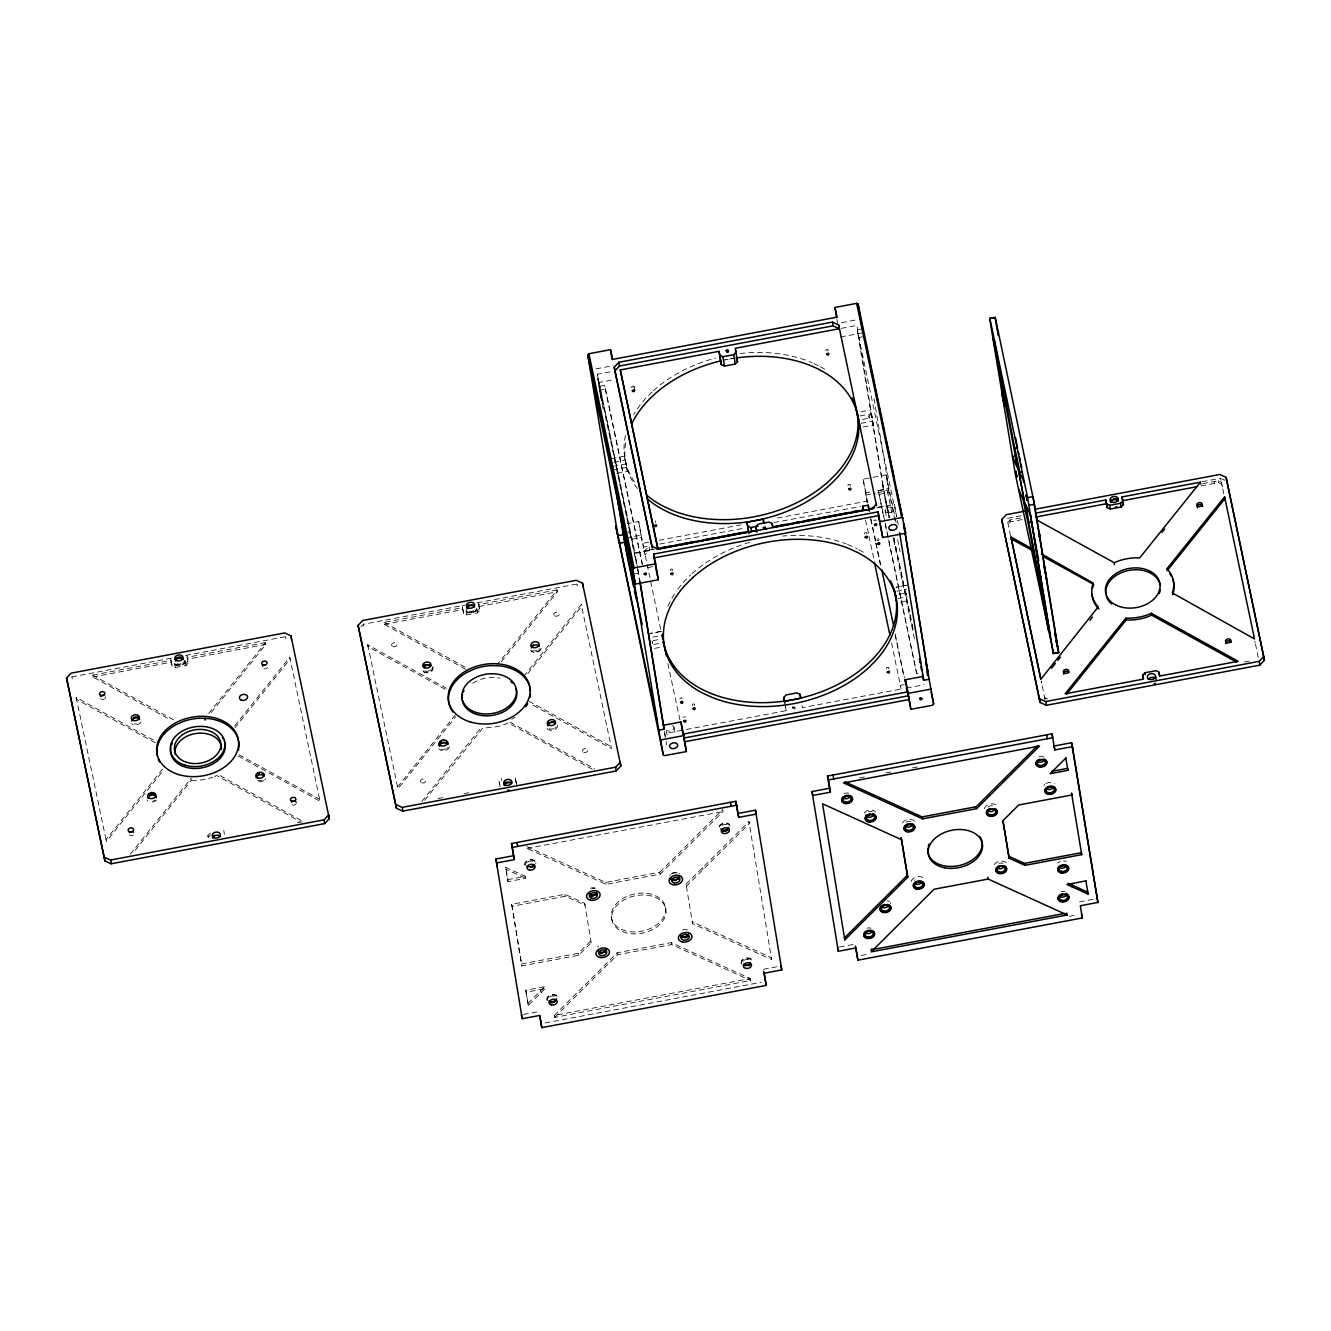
<?xml version="1.0" encoding="UTF-8"?>
<svg xmlns="http://www.w3.org/2000/svg" width="1331" height="1331" viewBox="0 0 1331 1331"><rect width="100%" height="100%" fill="white"/><g stroke="black" fill="none" stroke-linecap="round" stroke-linejoin="round"><path stroke-width="0.75" stroke-dasharray="5 3.75" d="M868.877 415.821C873.119 411.795 872.637 421.644 869.21 417.651C868.694 414.49 869.01 416.603 869.359 418.35M871.555 415.189L872.071 417.801M631.975 387.72C629.763 385.358 636.434 385.691 633.306 387.72M679.742 698.792L681.306 697.56L682.354 698.775M876.314 520.787L875.166 519.822L873.618 520.787M629.979 534.014L628.748 532.583M682.919 717.06L685.532 717.043M162.515 769.185L106.114 839.512L106.413 841.392L162.815 771.065M208.734 713.416L265.584 642.54L265.884 644.404L210.331 713.682M130.288 854.203L191.015 778.469L191.315 780.349L133.183 852.855M234.639 725.944L289.759 657.215L320.022 801.212L237.584 755.642M234.955 727.824L290.075 659.095L289.759 657.215M455.318 714.947L397.636 786.871L397.952 788.751L455.635 716.827M496.396 665.616L557.123 589.883L557.423 591.763L500.572 662.655M421.811 801.561L481.256 727.441M523.615 676.497L581.298 604.573L611.545 748.554L530.903 703.983M424.705 800.214L483.086 727.724A41.278 29.831 -9.3 0 0 504.233 724.58L508.375 722.899L595.173 770.865M527.758 673.569L581.597 606.454L581.298 604.573M187.987 661.174L185.708 663.637L174.893 665.666L171.766 664.236L170.95 660.342L92.538 675.1L92.854 676.963L170.601 719.938M92.854 676.963L171.266 662.222L172.082 666.116L175.193 667.546L186.007 665.517L188.303 663.054L187.688 659.311M360.984 626.701L363.28 624.256L465.001 605.106M210.165 833.09L207.869 835.552L208.701 839.445M210.481 834.97L208.185 837.432L207.569 833.672M479.526 608.533L477.23 610.996L466.416 613.025L463.304 611.595M465.75 669.293L384.376 624.322L384.077 622.442L462.489 607.701L463.604 613.475L466.732 614.905L477.546 612.876L479.842 610.413L478.395 602.76M653.637 549.237L649.578 550.002L644.986 554.927L638.68 521.436L627.184 523.599M1022.125 519.589L1010.412 521.802L1008.116 524.248L1007.8 522.368L1010.096 519.922L1021.809 517.709M652.123 391.963L645.768 398.285A118.326 81.757 -11.9 0 0 633.722 414.623M877.512 492.952L888.526 489.908L886.08 474.884L863.087 479.21L867.346 502.952M527.908 1003.458L544.778 986.654L545.178 988.6L528.307 1005.404L525.745 990.247L544.778 986.654M521.436 963.993L578.27 953.295L590.814 940.817L591.214 942.764L578.686 955.242L521.852 965.94L511.67 904.315L564.91 894.299L584.658 903.283L585.074 905.23L565.309 896.245L512.086 906.261L521.852 965.94M659.71 872.221L722.617 809.597L723.032 811.544L660.126 874.168L606.038 884.35L527.009 848.429L526.594 846.466L605.638 882.403L659.71 872.221L660.126 874.168M554.245 1015.437L617.151 952.796L671.223 942.631L750.268 978.551L750.684 980.498L554.661 1017.383L554.245 1015.437L750.268 978.551M686.047 884.2L748.97 821.56L749.37 823.506L686.463 886.147L686.047 884.2L692.602 923.697L771.647 959.618L748.97 821.56M554.661 1017.383L617.567 954.743L671.639 944.577L750.684 980.498M827.932 351.001C830.145 349.021 824.621 348.805 826.019 351.001M655.701 522.467L655.434 520.837M850.01 485.915C852.223 483.935 846.699 483.719 848.113 485.915M866.498 533.997C868.71 532.017 863.187 531.801 864.584 533.997M694.266 705.463C696.479 703.483 690.972 703.284 692.37 705.463M888.576 668.911C890.788 666.931 885.265 666.715 886.662 668.911M794.657 707.027L792.993 707.177M628.997 532.417L629.047 530.636M671.872 570.716C675 568.686 668.328 568.354 670.525 570.716M214.574 776.472L216.853 775.557L300.024 821.51M595.939 368.87L613.175 365.626M841.425 322.684L856.748 319.789M636.617 563.545L597.303 374.244L613.075 371.282M841.242 328.358L856.865 325.413L873.452 425.121L859.826 427.584M896.129 522.601L888.326 484.767L882.719 485.649L883.534 489.542L857.214 329.822L862.621 328.807M601.412 400.531L598.468 382.563L614.09 379.618M840.46 337.026L863.436 332.7M736.725 357.69L724.563 359.986A118.326 81.757 -11.9 0 1 732.682 358.505M642.44 564.544L604.707 385.441L599.083 386.306M858.645 337.475L864.268 336.593M602.876 408.351L599.915 390.199L605.322 389.184L604.707 385.441M611.129 458.729L624.638 456.184L626.186 463.903L627.417 471.407L613.89 473.952M861.024 411.712L870.69 409.881M613.874 462.256L625.47 460.077M859.926 415.971L871.506 413.791M612.659 466.449L626.186 463.903M862.571 419.431L872.221 417.601M612.975 469.993L626.485 467.447L624.638 456.184M860.941 423.341L872.537 421.162L873.452 425.121M625.936 538.007L641.559 535.062M869.875 492.104L865.965 492.836L867.962 505.048M877.678 490.64L888.942 488.51M883.618 516.578L878.344 490.69L883.751 489.675L872.537 421.162M631.46 539.255L641.292 537.391L643.555 547.274M865.699 495.165L875.532 493.319M878.959 494.45L889.774 492.42M648.846 542.233L642.723 543.381L643.339 547.124L649.461 545.976M659.045 540.303L740.652 524.946M777.371 518.042L867.147 501.155M659.66 544.063L745.343 527.941M773.91 522.567L860.525 506.445M634.604 552.997L654.569 549.237M878.543 507.094L886.363 505.63L882.919 485.782M633.074 574.227L638.481 573.212L635.037 553.363L652.623 550.052M877.029 507.826L894.598 504.516L896.595 516.711L858.861 337.608M647.631 567.622L653.488 566.507M71.758 676.897L173.463 657.747M185.674 655.451L285.35 636.7L288.461 638.148M265.584 642.54L187.172 657.281L188.303 663.054M477.197 602.81L576.889 584.059M265.884 644.404L187.488 659.161L186.872 655.418M557.123 589.883L478.711 604.64L479.842 610.413M384.376 624.322L462.789 609.581L462.173 605.821M479.01 606.52L557.423 591.763M1021.127 515.729L1006.885 518.408L1007.401 520.421M1202.176 481.672L1220.477 478.228M1202.642 483.685L1218.281 480.741L1221.409 482.188L1224.37 496.713M1201.028 485.931L1218.597 482.621L1221.708 484.068L1221.409 482.188M905.579 585.39L895.913 587.204L907.609 585.108M652.739 637.1L660.459 635.652M896.844 591.18L906.494 589.35M653.039 640.66L660.758 639.196M899.074 594.358L906.81 592.911M653.754 644.47L663.404 642.657M897.859 598.551L907.526 596.721M654.569 648.363L662.306 646.916M900.621 602.078L908.341 600.614M885.315 524.63L916.693 673.553L920.303 672.87M904.115 684.633L900.505 685.299L901.12 689.059L802.427 707.626L801.611 703.733M682.121 730.27L664.535 733.581L665.367 737.474M686.197 729.504L786.205 710.687L784.974 703.167M906.527 688.044L924.097 684.733M297.295 822.774L303.335 821.643L218.351 774.675M437.899 798.533L443.938 797.385M464.037 793.609L470.076 792.477M1244.319 662.056L1250.175 660.958M859.443 777.903L865.566 776.738M885.997 772.895L892.119 771.747M912.534 767.904L918.656 766.756M527.009 848.429L723.032 811.544M507.643 879.675L525.379 876.33L525.795 878.277L508.043 881.621L505.63 867.346L525.379 876.33M528.307 1005.404L526.144 992.194L545.178 988.6M839.462 947.023L855.084 944.078M1079.491 901.852L1095.114 898.907M523.349 1014.472L538.972 1011.527M763.395 969.301L779.018 966.373M861.157 955.508L869.326 953.978M1069.259 916.36L1077.411 914.83M545.061 1022.973L761.315 982.278M191.315 780.349L191.564 780.382A41.278 29.831 -9.3 0 0 212.694 777.221M808.982 361.416L812.176 362.864M813.773 363.596L818.565 365.775M505.63 867.346L506.03 869.293L525.795 878.277M1222.041 478.944L1225.152 480.375M1047.846 699.025L1044.735 697.594L1045.134 699.54M528.806 701.121L611.245 746.691L611.545 748.554M384.077 622.442L465.434 667.413M509.873 722.034L594.857 769.002M445.07 689.225L368.005 646.633L367.689 644.753L450.128 690.323M239.064 754.76L319.706 799.332L320.022 801.212M92.538 675.1L173.912 720.054M155.328 742.864L76.466 699.274L76.166 697.411L155.012 740.984M627.417 471.407L626.485 467.447M795.472 707.926C789.682 705.929 796.703 712.468 795.156 706.046M1258.244 657.431L1254.834 640.843L1255.15 642.723M1007.8 522.368L1011.211 538.955M1045.035 699.457L1041.241 681.039L1041.541 682.919M857.214 329.822L858.029 333.715M897.427 520.604L898.242 524.514M886.08 474.884L888.126 484.617M888.526 489.908L895.347 522.234M887.328 491.106L892.452 515.347M897.56 539.587L900.105 551.716M883.751 489.675L889.69 517.842M893.916 537.974L911.735 622.492M912.168 624.505L913.432 630.545M884.366 493.435L889.457 517.576M893.683 537.707L913.199 630.278M884.716 497.844L888.908 517.709M893.567 539.837L915.196 642.474M885.148 510.655L886.379 516.495M878.344 490.69L884.699 520.887M885.132 522.883L916.693 673.553M863.087 479.21L866.78 496.729M870.907 519.007L875.798 541.401M875.998 543.148L880.889 565.559M895.081 633.706L904.415 677.978M870.674 518.724L875.332 540.868M875.765 542.882L880.423 565.01M895.264 635.453L904.165 677.712M865.499 520.022L868.694 534.38M868.893 536.11L873.785 558.521M891.604 643.039L901.12 689.059M785.39 706.794L786.205 710.687M771.647 959.618L771.248 957.671L692.203 921.751L692.602 923.697M634.172 386.622L634.987 390.515M748.92 977.936L749.32 979.882M741.217 962.696L741.334 963.295A5.507 3.81 -11.9 0 1 745.427 958.686A5.507 3.81 -11.9 0 1 751.815 960.317M624.738 457.931L625.57 461.824M660.675 629.38L644.37 551.167L648.962 546.259L649.578 550.002M667.879 663.587L679.991 720.204M605.322 389.184L642.207 564.277M673.985 727.441L675.216 733.281M702.635 867.679L703.051 869.625M597.303 374.244L635.037 553.363M598.468 382.563L597.652 378.67L601.346 401.213M637.865 569.452L640.028 581.547M599.915 390.199L636.384 563.279M666.282 730.919L667.114 734.812M665.467 907.426A27.518 19.017 -11.9 0 1 627.567 931.317A27.518 19.017 -11.9 0 1 622.259 898.791A27.518 19.017 -11.9 0 1 665.467 907.426L665.883 909.372A27.518 19.017 -11.9 0 1 627.982 933.264A27.518 19.017 -11.9 0 1 622.658 900.738A27.518 19.017 -11.9 0 1 665.883 909.372M671.223 942.631L671.639 944.577M605.638 882.403L606.038 884.35M611.395 917.591L611.811 919.538M617.151 952.796L617.567 954.743M578.27 953.295L578.686 955.242M564.91 894.299L565.309 896.245M515.629 779.85L516.761 785.623M524.83 864.351L524.963 864.934A5.507 3.81 -11.9 0 1 529.056 860.325A5.507 3.81 -11.9 0 1 535.428 861.972M499.408 782.911L500.223 786.804M540.669 990.746L541.085 992.693M511.67 904.315L512.086 906.261M525.745 990.247L526.144 992.194M367.689 644.753L397.952 788.751M76.166 697.411L106.413 841.392M652.19 641.326L652.539 643.339L652.323 642.008M906.478 594.192C905.662 590.215 907.21 597.968 906.411 594.142M1222.024 485.1L1222.324 486.98M1220.677 478.361L1220.993 480.241M1218.281 480.741L1218.597 482.621M1214.238 481.506L1214.538 483.386M1010.096 519.922L1010.412 521.802M874.034 398.518L888.326 484.767M836.933 319.407L837.598 323.4M792.461 706.561L792.76 708.441M638.68 521.436L641.292 537.391M664.518 731.201L665.517 737.291M666.182 741.367L666.798 745.11M637.649 569.319L639.629 581.397M577.088 584.193L577.388 586.073M584.658 903.283L591.214 942.764M516.145 781.863L516.445 783.743M515.33 777.97L515.929 781.73M476.931 609.116L477.546 612.876M501.388 778.568L501.704 780.448M499.092 781.031L499.707 784.791M466.116 611.145L466.732 614.905M506.03 869.293L508.043 881.621M463.005 609.714L463.604 613.475M432.908 667.813L432.808 667.264A5.507 3.976 -9.3 0 1 428.915 672.005A5.507 3.976 -9.3 0 1 422.393 670.258M363.496 624.389L363.796 626.269M285.549 636.834L285.866 638.714M223.791 830.627L224.407 834.371M185.392 661.757L186.007 665.517M174.577 663.786L175.193 667.546M170.651 658.462L172.082 666.116M71.957 677.03L72.257 678.91M672.471 725.678A4.126 2.845 -11.9 0 1 672.771 729.97A4.126 2.845 -11.9 0 1 666.648 730.27M667.979 606.204A118.326 81.757 -11.9 0 1 676.564 590.931M677.745 589.3A118.326 81.757 -11.9 0 1 690.623 574.925M691.954 573.694A118.326 81.757 -11.9 0 1 750.301 542.15M782.661 536.06A118.326 81.757 -11.9 0 1 786.754 535.744M790.814 535.544A118.326 81.757 -11.9 0 1 845.884 543.763M847.548 544.412A118.326 81.757 -11.9 0 1 857.131 548.771M858.944 549.736A118.326 81.757 -11.9 0 1 864.185 552.814M634.521 481.805A118.326 81.757 -11.9 0 1 625.47 435.403M653.388 390.698A118.326 81.757 -11.9 0 1 715.712 358.056M740.019 353.48A118.326 81.757 -11.9 0 1 807.318 360.768M820.378 366.74A118.326 81.757 -11.9 0 1 825.619 369.818M637.466 488.577A118.326 81.757 -11.9 0 1 626.302 439.297M994.224 864.684A6.888 4.758 -11.9 0 1 1000.579 861.107A6.888 4.758 -11.9 0 1 1006.785 863.486M984.358 808.682A6.888 4.758 -11.9 0 1 991.212 803.857A6.888 4.758 -11.9 0 1 997.851 807.401M864.318 813.191A6.123 4.226 -11.9 0 1 869.992 810.013A6.123 4.226 -11.9 0 1 875.515 812.126M1044.02 785.523A6.123 4.226 -11.9 0 1 1044.835 784.475M1045.966 783.576A6.123 4.226 -11.9 0 1 1054.435 783.56M987.885 807.218A4.126 2.845 -11.9 0 1 994.873 807.202M998.965 863.403A4.126 2.845 -11.9 0 1 1002.992 863.403M914.43 880.423A4.126 2.845 -11.9 0 1 915.062 879.758M911.269 881.455A6.888 4.758 -11.9 0 1 918.107 876.63A6.888 4.758 -11.9 0 1 924.746 880.174M906.195 822.125A4.126 2.845 -11.9 0 1 911.901 822.125M902.385 822.941A6.888 4.758 -11.9 0 1 908.74 819.364A6.888 4.758 -11.9 0 1 914.946 821.743M1057.712 863.154A6.123 4.226 -11.9 0 1 1060.225 861.556M1063.353 860.974A6.123 4.226 -11.9 0 1 1066.214 861.556M887.112 900.704A6.123 4.226 -11.9 0 1 889.574 901.819M890.339 902.701A6.123 4.226 -11.9 0 1 890.722 903.749M868.378 811.777A4.126 2.845 -11.9 0 1 872.421 811.777M843.921 793.825A4.126 2.845 -11.9 0 1 849.627 793.808M1039.145 756.807A4.126 2.845 -11.9 0 1 1043.937 757.256M866.93 928.273A4.126 2.845 -11.9 0 1 870.973 928.256M1061.24 891.703A4.126 2.845 -11.9 0 1 1065.266 891.703M448.098 747.423A5.507 3.976 -9.3 0 1 447.1 748.255M445.885 748.887A5.507 3.976 -9.3 0 1 440.445 748.871M472.705 683.285A27.518 19.882 -9.3 0 1 499.741 678.194M431.227 669.077A4.126 2.978 -9.3 0 1 430.712 669.792M429.963 670.425A4.126 2.978 -9.3 0 1 424.19 670.391M557.456 725.345A5.507 3.976 -9.3 0 1 553.58 730.087A5.507 3.976 -9.3 0 1 547.041 728.356M449.346 746.741A5.507 3.976 -9.3 0 1 444.72 750.601A5.507 3.976 -9.3 0 1 438.897 748.704M432.508 666.848A5.507 3.976 -9.3 0 1 429.68 672.338A5.507 3.976 -9.3 0 1 422.476 670.824M541.085 648.513A5.507 3.976 -9.3 0 1 536.46 652.39A5.507 3.976 -9.3 0 1 530.636 650.476M539.371 648.729A4.126 2.978 -9.3 0 1 538.855 649.445M537.192 650.543A4.126 2.978 -9.3 0 1 533.115 650.526M540.652 648.996A5.507 3.976 -9.3 0 1 531.285 650.759M556.242 727.075A5.507 3.976 -9.3 0 1 555.26 727.907M554.029 728.539A5.507 3.976 -9.3 0 1 548.588 728.523M476.548 609.049A5.507 3.976 -9.3 0 1 471.923 612.909A5.507 3.976 -9.3 0 1 466.1 611.012M473.57 610.596A4.126 2.978 -9.3 0 1 467.813 610.58M476.448 608.483A5.507 3.976 -9.3 0 1 476.115 609.515M475.417 610.496A5.507 3.976 -9.3 0 1 466 610.447M515.08 717.193A41.278 29.831 -9.3 0 1 511.586 719.289M184.976 660.642A5.507 3.976 -9.3 0 1 181.099 665.384A5.507 3.976 -9.3 0 1 174.561 663.653M184.893 660.076A5.507 3.976 -9.3 0 1 181.681 664.602A5.507 3.976 -9.3 0 1 175.21 663.936M183.312 661.906A4.126 2.978 -9.3 0 1 182.78 662.622M181.132 663.72A4.126 2.978 -9.3 0 1 177.056 663.703M265.401 778.751A5.507 3.976 -9.3 0 1 264.719 779.716M263.721 780.548A5.507 3.976 -9.3 0 1 256.034 780.515M136.477 723.831A4.126 2.978 -9.3 0 1 134.381 723.831M261.957 780.315A4.126 2.978 -9.3 0 1 257.881 780.299M140.97 721.984A5.507 3.976 -9.3 0 1 131.603 723.748M156.559 800.081A5.507 3.976 -9.3 0 1 150.17 801.928M147.891 800.863A5.507 3.976 -9.3 0 1 147.142 800.031M133.2 835.069A2.745 1.996 -9.3 0 1 129.357 835.053M267.548 667.38A2.745 1.996 -9.3 0 1 266.1 668.595M265.401 668.794A2.745 1.996 -9.3 0 1 264.004 668.778M296.264 803.658A2.745 1.996 -9.3 0 1 291.007 803.625M105.482 696.862A2.745 1.996 -9.3 0 1 104.966 698.392M104.483 698.792A2.745 1.996 -9.3 0 1 100.64 698.775M154.962 800.014A4.126 2.978 -9.3 0 1 153.082 800.896M547.307 1000.662A5.507 3.81 -11.9 0 1 550.635 995.405A5.507 3.81 -11.9 0 1 557.573 997.002M682.687 929.953A5.507 3.81 -11.9 0 1 688.011 930.186M525.179 865.283A5.507 3.81 -11.9 0 1 528.241 859.976A5.507 3.81 -11.9 0 1 535.312 861.373M597.636 946.957A5.507 3.81 -11.9 0 1 598.651 946.158M590.515 888.276A5.507 3.81 -11.9 0 1 595.905 888.259M669.776 875.548A5.507 3.81 -11.9 0 1 670.375 874.567M671.273 873.702A5.507 3.81 -11.9 0 1 679.792 873.818M719.222 826.534A5.507 3.81 -11.9 0 1 724.297 822.957A5.507 3.81 -11.9 0 1 729.721 825.054M741.567 963.644A5.507 3.81 -11.9 0 1 744.628 958.32A5.507 3.81 -11.9 0 1 751.682 959.734M547.191 1000.08A5.507 3.81 -11.9 0 1 550.502 994.823A5.507 3.81 -11.9 0 1 557.456 996.403M526.627 863.17A4.126 2.845 -11.9 0 1 527.176 862.471M527.941 861.856A4.126 2.845 -11.9 0 1 533.648 861.856M722.234 825.303A4.126 2.845 -11.9 0 1 727.941 825.287M672.554 873.585A5.507 3.81 -11.9 0 1 679.093 873.668M719.356 827.117A5.507 3.81 -11.9 0 1 724.413 823.54A5.507 3.81 -11.9 0 1 729.854 825.636M742.997 961.531A4.126 2.845 -11.9 0 1 743.547 960.816M744.328 960.217A4.126 2.845 -11.9 0 1 750.035 960.2M535.777 862.904A5.507 3.81 -11.9 0 1 535.744 863.902M592.029 888.476A5.507 3.81 -11.9 0 1 594.807 888.459M548.705 998.084A4.126 2.845 -11.9 0 1 549.254 997.385M550.019 996.769A4.126 2.845 -11.9 0 1 555.726 996.769M876.73 539.754C879.225 543.131 880.124 536.326 876.73 539.754M661.457 631.327L649.877 633.506L661.574 631.393M887.577 512.701A4.126 2.845 -11.9 0 0 893.267 509.124A4.126 2.845 -11.9 0 0 886.779 507.826A4.126 2.845 -11.9 0 0 887.577 512.701M554.911 615.937A2.745 1.996 -9.3 0 0 559.253 614.207A2.745 1.996 -9.3 0 0 555.426 612.443A2.745 1.996 -9.3 0 0 554.911 615.937M392.678 646.467A2.745 1.996 -9.3 0 0 397.021 644.736A2.745 1.996 -9.3 0 0 393.211 642.973A2.745 1.996 -9.3 0 0 392.678 646.467M421.395 782.728A2.745 1.996 -9.3 0 0 425.737 781.014A2.745 1.996 -9.3 0 0 421.927 779.251A2.745 1.996 -9.3 0 0 421.395 782.728M583.627 752.215A2.745 1.996 -9.3 0 0 587.969 750.484A2.745 1.996 -9.3 0 0 584.143 748.721A2.745 1.996 -9.3 0 0 583.627 752.215"/><path stroke-width="1.5" d="M1053.52 653.205L1015.37 474.352L989.648 318.392L995.272 317.51L1033.222 498.426L1044.835 568.886L1044.02 564.993M1200.712 484.051L1200.412 482.171L1139.685 557.905L1135.177 557.855A41.278 29.831 -9.3 0 0 1118.306 561.033L1114.147 562.697L1036.4 519.739M1051.49 668.245L1055.333 663.454M1057.895 660.259L1060.474 657.065M1089.939 620.296L1092.501 617.102M1161.963 532.383L1164.542 529.172M1125.826 618.116L1065.116 693.834L1143.512 679.093L1142.697 675.2L1144.993 672.737L1155.807 670.708L1158.918 672.138L1159.734 676.032L1238.146 661.274L1151.365 613.308L1147.206 614.989A41.278 29.831 -9.3 0 1 1126.076 618.133L1126.142 619.996L1066.713 694.1M1166.904 568.786L1224.587 496.862L1254.534 638.963L1172.312 592.911A41.278 29.831 -9.3 0 0 1167.304 569.152L1167.204 570.666L1224.886 498.726M66.55 678.045L71.142 673.137L284.734 632.94L290.957 635.819L329.323 818.681L324.731 823.59L111.138 863.786L104.916 860.907L66.55 678.045L104.916 860.907M358.089 625.404L362.664 620.496L576.273 580.299L582.496 583.178L620.845 766.04L616.27 770.948L402.661 811.145L396.438 808.266L358.089 625.404L396.438 808.266M652.19 548.039L614.872 370.95L614.256 367.19L618.848 362.282L832.441 322.085L838.663 324.964L876.597 505.813M614.872 370.95L619.464 366.025L833.056 325.845L839.279 328.724L838.663 324.964M657.797 548.755L620.279 369.918L718.973 351.351L719.788 355.244L722.899 356.691L733.714 354.662L736.01 352.199L735.194 348.306L839.279 328.724M718.973 351.351L721.319 364.644L724.447 366.075L735.261 364.045L737.54 361.583L735.494 350.186M104.3 857.147L110.523 860.026L324.115 819.846L328.707 814.921L329.323 818.681M756.807 532.2L755.892 526.56L758.188 524.115L769.002 522.085L772.113 523.516L772.928 527.409L872.953 508.592M395.823 804.506L402.062 807.385L615.654 767.188L620.246 762.28L620.845 766.04M876.414 504.066L871.822 508.974L658.229 549.171L652.007 546.292L614.256 367.19M783.859 697.411L786.139 694.948L796.953 692.919L800.081 694.349L800.896 698.243L784.674 701.304L783.859 697.411L784.774 703.034M1034.753 509.291L1219.862 474.468L1226.084 477.347L1264.45 660.209L1259.858 665.117L1046.266 705.297L1040.043 702.435L1001.677 519.572L1006.269 514.664L1024.571 511.22M1035.402 513.217L1105.778 499.974L1106.593 503.883L1109.705 505.314L1120.519 503.284L1122.815 500.822L1122 496.929L1200.412 482.171M1105.778 499.974L1107.209 507.627L1110.32 509.074L1121.135 507.028L1123.431 504.582L1122 496.929M1001.677 519.572L1039.428 698.675L1045.65 701.553L1259.242 661.357L1263.834 656.449M657.348 722.533L617.95 535.644L587.736 354.928L588.934 353.73L610.563 349.67L612.609 359.403L837.033 317.177L834.986 307.444L856.615 303.368L858.112 304.05L905.696 533.215L882.719 537.541L878.51 515.779M655.701 563.812L658.313 579.767L635.32 584.093L632.874 569.086L634.072 567.888L655.701 563.812L653.637 554.079L878.061 511.853L882.719 537.541M929.154 679.309L933.663 704.049L932.465 705.247L910.837 709.323L905.346 679.742L922.932 676.431L923.747 680.324L929.154 679.309L903.649 523.482L905.696 533.215M907.326 875.316L844.42 937.956L844.819 939.902L907.742 877.262L901.187 837.765L907.742 877.262M844.985 781.829L922.15 816.901L976.222 806.719L1037.664 745.543M976.638 808.666L1039.544 746.025L843.521 782.911L922.566 818.848L976.638 808.666L976.222 806.719M1065.881 758.005L1050.159 773.66L1067.911 770.333L1065.765 757.821M726.743 351.966L728.656 351.966M764.077 529.122L765.99 529.139M1236.649 662.156L1151.664 615.188L1147.522 616.869A41.278 29.831 -9.3 0 1 1126.392 620.013L1126.142 619.996M921.102 698.076C916.743 701.653 926.426 698.509 919.754 698.076M989.648 318.392L995.272 317.51M1004.389 390.299L1001.694 390.798L1004.456 406.038L1007.168 405.522M1003.225 398.518L1005.937 398.019M1003.541 402.062L1004.356 405.955L1007.051 405.456M994.373 340.786L1014.704 448.164L1017.466 447.882M1015.154 456.001L1012.442 456.516L1017.1 467.148L1016.418 463.288A41.278 0.932 79.3 0 1 1014.505 451.575L992.776 336.36M617.95 535.644L623.357 534.613L615.055 483.835M619.397 543.281L624.805 542.266L642.191 624.771M656.616 548.854L748.471 531.585L746.924 522.185L763.145 519.14L763.977 523.033M1014.704 448.164L1014.771 448.381A41.278 0.932 79.3 0 1 1019.779 472.139L1022.474 471.64M772.745 527.009L863.37 509.956L862.754 506.196L868.161 505.181L869.442 511.22M746.924 522.185L747.756 526.078L750.867 527.525L758.071 526.161M661.773 547.707L671.955 545.793M676.015 545.028L680.091 544.263M684.151 543.497L694.333 541.584M704.498 539.671L714.664 537.757M718.74 536.992L722.8 536.227M726.876 535.461L743.147 532.4M775.69 526.277L785.872 524.364M796.038 522.451L800.114 521.685M804.174 520.92L814.356 519.007M818.415 518.241L834.687 515.18M838.763 514.415L848.928 512.502M853.005 511.736L857.064 510.971M633.589 586.672L626.801 554.478L630.694 553.729M874.633 507.843L868.777 508.941L868.161 505.181M880.107 521.586L901.736 517.526L903.25 518.208M1027.599 497.628L1033.006 496.613L1034.453 504.266L1058.727 652.573L1053.32 653.588L1027.599 497.628L989.865 318.525M1029.046 505.281L1034.453 504.266M1036.017 516.977L1106.394 503.734M1197.002 486.68L1122.615 500.689L1123.431 504.582M1028.78 522.567L1028.763 522.467A41.278 0.932 79.3 0 0 1026.55 508.692L1025.868 504.832L1030.527 515.463L1050.192 635.619L1028.78 522.567L1031.475 522.051A41.278 0.932 79.3 0 0 1030.344 514.681M663.287 754.927L658.778 730.17L664.186 729.155L663.37 725.262L680.94 721.968L683.801 735.594L686.413 751.549L664.785 755.609L663.287 754.927L615.704 525.762L617.75 535.495M1053.104 653.454L1058.727 652.573M907.343 691.937L682.936 734.163L680.94 721.968M660.825 739.92L683.801 735.594M910.837 709.323L908.224 693.368L931.201 689.042M908.175 695.83L683.751 738.056L684.367 741.816L908.79 699.59M827.583 776.056L1051.989 733.83L1052.821 737.723L828.398 779.949L830.394 792.161L812.825 795.456L812.01 791.562L829.579 788.268L827.583 776.056L828.398 779.949M496.713 862.921L514.298 859.61L511.47 843.521L735.893 801.295L738.705 817.384L756.274 814.073L755.459 810.18L737.89 813.491L738.705 817.384M514.298 859.61L512.302 847.414L736.709 805.188M1073.002 750.385L1071.571 742.731L1053.986 746.042L1054.818 749.935L1072.387 746.624L1097.892 902.435L1080.323 905.745L1082.319 917.957L857.896 960.167L855.417 946.108M755.459 810.18L781.779 969.9L764.21 973.194L766.207 985.406L541.8 1027.632L539.804 1015.42L522.218 1018.731L495.897 859.027L513.467 855.717M1051.723 771.348L1067.495 768.386L1067.911 770.333M1008.715 856.232L1024.471 863.403L1081.304 852.705L1081.704 854.652L1024.87 865.35L1009.131 858.179L1002.892 820.661M1067.196 914.996L988.151 879.059L934.079 889.241L871.173 951.865L1067.196 914.996L1066.78 913.049M1085.996 880.889L1066.963 884.483L1088.159 894.116L1085.896 880.839M837.515 947.389L838.33 951.282L855.9 947.971L857.896 960.167M870.757 949.918L1064.75 913.432M1046.149 701.637L1046.266 705.297M402.561 807.484L402.661 811.145M111.022 860.125L111.138 863.786M618.15 540.785L619.664 541.467M1068.277 883.318L1087.76 892.169L1088.159 894.116M901.586 839.711L822.541 803.791L844.819 939.902M1040.692 678.86L1010.978 537.042L1032.49 548.938M1041.458 553.879L1093.2 583.094A41.278 29.831 -9.3 0 0 1098.208 606.853L1040.925 679.159L1010.978 537.042M1011.294 538.922L1032.789 550.801M1043.554 556.757L1093.733 584.492M593.676 387.338L631.626 566.573L658.778 730.17M1098.924 609.116L1098.524 608.733A41.278 29.831 -9.3 0 1 1092.085 594.425M1019.895 472.788L1024.321 482.887M1018.648 489.093L1023.19 499.84A41.278 0.932 79.3 0 0 1028.197 523.599L1048.595 631.193M1046.016 576.373L1046.565 578.952L1045.85 575.508M1264.45 660.209L1226.084 477.347M1045.867 576.256L1057.596 646.799L1056.332 641.209M1054.784 633.855L1055.55 637.532M1055.965 640.361L1058.511 652.44M1097.892 902.435L1071.571 742.731M1046.582 734.845L1047.414 738.738M1081.487 914.064L1082.319 917.957M1071.705 884.865L1072.12 886.812M1024.471 863.403L1024.87 865.35M987.752 877.112L988.151 879.059M860.575 319.074L862.621 328.807M865.965 344.646L867.662 352.698M868.511 356.725L874.45 384.892M875.299 388.918L878.26 403.01M879.109 407.036L883.767 429.164M885.897 439.23L894.382 479.476M896.495 489.542L902.002 515.696M856.615 303.368L901.736 517.526M925.81 663.47L927.724 671.656L903.45 523.349M926.842 671.739L927.707 675.765M931.101 691.937L933.663 704.049M919.372 658.712L920.22 662.738M920.836 666.498L921.684 670.525M905.346 679.742L908.224 693.368M881.738 569.585L893.617 625.936M904.83 679.991L905.912 684.284M906.295 687.778L907.143 691.804M862.754 506.196L863.603 510.222M874.4 562.281L889.907 635.003M922.15 816.901L922.566 818.848M871.838 948.853L872.254 950.8M832.99 775.041L833.805 778.934M829.579 788.268L830.394 792.161M736.725 357.69L737.54 361.583M755.892 526.56L756.707 530.47L658.03 549.038L620.279 369.918M780.964 966.007L781.779 969.9M730.486 802.31L731.301 806.203M766.207 985.406L763.728 971.347M655.434 566.141L658.313 579.767M663.454 641.725L666.415 655.817M684.783 743.763L686.413 751.549M663.404 642.657L664.236 646.55L663.62 642.806M588.934 353.73L634.072 567.888M587.736 354.928L632.874 569.086M633.273 574.36L635.32 584.093M634.438 590.698L636.118 598.75M516.877 842.49L517.709 846.383M511.47 843.521L512.302 847.414M541.8 1027.632L539.637 1015.603M495.897 859.027L497.328 866.664M521.403 1014.838L522.218 1018.731M1045.268 571.581L1044.536 568.137L1045.085 571.465M1045.168 570.932L1045.467 572.58M1045.65 574.526L1045.933 576.173M997.851 360.884L997.401 358.821L997.834 361.483M997.967 362.182L998.416 364.245L997.984 361.583M1045.434 572.247L1045.7 573.644M1045.684 574.859L1045.151 572.064M1015.503 437.533L1017.416 447.649M1031.475 522.051L1038.746 560.418M1040.26 574.643C1037.731 562.364 1042.589 586.788 1040.043 574.493M1045.134 610.496C1043.454 602.311 1046.665 618.466 1044.985 610.397M895.929 598.9L894.299 589.45M857.996 416.32L859.942 427.667L857.164 412.427M623.357 534.613L624.805 542.266M1045.966 575.042L1044.918 570.766M1002.925 397.487C1004.905 409.266 1000.696 385.374 1002.709 397.337M1045.867 574.676L1046.183 576.34M1046.033 575.641L1046.316 577.604L1046.166 576.473M1259.242 661.357L1259.858 665.117M1224.587 496.862L1225.202 500.606M1151.365 613.308L1151.664 615.188M1158.918 672.138L1159.534 675.898M1120.519 503.284L1121.135 507.028M1144.993 672.737L1145.292 674.617M1142.697 675.2L1143.312 678.943M1109.705 505.314L1110.32 509.074M1106.593 503.883L1107.209 507.627M1114.147 562.697L1114.463 564.577M1044.253 566.939L1045.151 572.446M995.056 317.377L998.183 335.345M1081.704 854.652L1071.522 793.026L1071.937 794.973L1018.714 804.989L1002.975 820.645L1009.131 858.179M1051.989 733.83L1054.818 749.935M1039.428 698.675L1040.043 702.435M899.59 532.699L923.747 680.324M919.837 658.695L920.503 662.738M922.433 674.567L923.098 678.644M858.112 304.05L859.959 315.314M894.914 591.546L896.445 600.93M878.061 511.853L878.676 515.613L654.253 557.839L653.637 554.079M834.986 307.444L836.617 317.41M832.441 322.085L833.056 325.845M772.113 523.516L772.729 527.276M800.081 694.349L800.696 698.11M812.01 791.562L838.33 951.282M763.145 519.14L763.761 522.9M733.714 354.662L735.261 364.045M722.899 356.691L724.447 366.075M750.867 527.525L751.483 531.285M719.788 355.244L721.319 364.644M747.756 526.078L748.987 533.598M735.893 801.295L737.89 813.491M654.103 558.005L655.102 564.111M618.848 362.282L619.464 366.025M662.389 635.286L663.004 639.046M662.073 635.087L662.688 638.83M610.563 349.67L612.193 359.636M640.028 581.547L664.186 729.155M639.812 581.331L663.37 725.262M616.253 490.074L626.801 554.478M615.654 767.188L616.27 770.948M582.496 583.178L583.111 586.938M324.115 819.846L324.731 823.59M290.957 635.819L291.572 639.579M204.858 718.258L205.174 720.138M447.715 744.645L447.682 744.412A4.126 2.978 -9.3 0 0 443.839 742.382L442.774 742.548A4.126 2.978 -9.3 0 0 439.696 746.375M156.259 797.835L156.16 797.053A4.126 2.978 -9.3 0 0 152.3 795.023L151.235 795.189A4.126 2.978 -9.3 0 0 148.057 798.251M894.316 590.498A118.326 81.757 -11.9 0 1 797.635 698.775A118.326 81.757 -11.9 0 1 663.304 640.926M662.855 637.516A118.326 81.757 -11.9 0 1 662.605 634.088M890.539 580.865A118.326 81.757 -11.9 0 1 893.816 588.851M851.99 397.869A118.326 81.757 -11.9 0 1 836.251 473.803L828.614 481.406A118.326 81.757 -11.9 0 1 673.037 510.671L663.454 506.312A118.326 81.757 -11.9 0 1 646.933 495.348M736.758 357.889A118.326 81.757 -11.9 0 1 847.431 464.17A118.326 81.757 -11.9 0 1 647.748 499.241M631.809 423.641A118.326 81.757 -11.9 0 1 720.537 360.934M987.286 810.13A4.126 2.845 -11.9 0 0 991.545 811.477A4.126 2.845 -11.9 0 0 995.122 808.666A5.507 3.81 -11.9 0 1 996.037 813.923A5.507 3.81 -11.9 0 1 988.384 815.354A5.507 3.81 -11.9 0 1 987.519 810.047M1004.489 865.915A4.126 2.845 -11.9 0 1 1000.912 868.744A4.126 2.845 -11.9 0 1 996.653 867.396M921.95 881.721A4.126 2.845 -11.9 0 1 918.59 884.233A4.126 2.845 -11.9 0 1 914.497 883.302M912.65 824.172A4.126 2.845 -11.9 0 1 909.073 827A4.126 2.845 -11.9 0 1 904.814 825.653M1066.198 866.048A4.126 2.845 -11.9 0 1 1062.371 868.195A4.126 2.845 -11.9 0 1 1058.644 866.764M1053.603 786.621A4.126 2.845 -11.9 0 1 1050.558 789.316A4.126 2.845 -11.9 0 1 1046.282 788.701M888.442 905.629A4.126 2.845 -11.9 0 1 881.421 906.96M873.918 814.289A4.126 2.845 -11.9 0 1 869.808 817.201A4.126 2.845 -11.9 0 1 865.816 815.071M979.716 836.367A27.518 19.017 -11.9 0 1 959.435 865.483A27.518 19.017 -11.9 0 1 927.857 848.08M928.289 846.05A27.518 19.017 -11.9 0 1 929.005 844.02M1004.539 865.865A5.507 3.81 -11.9 0 1 1005.404 871.173A5.507 3.81 -11.9 0 1 997.768 872.62A5.507 3.81 -11.9 0 1 996.902 867.296M997.917 866.498A5.507 3.81 -11.9 0 1 999.165 865.882M988.55 809.231A5.507 3.81 -11.9 0 1 989.782 808.616M913.149 824.355A5.507 3.81 -11.9 0 1 910.737 831.06A5.507 3.81 -11.9 0 1 904.048 827.083M904.598 826.085A5.507 3.81 -11.9 0 1 912.018 823.872M922.865 881.871A5.507 3.81 -11.9 0 1 920.12 888.359A5.507 3.81 -11.9 0 1 913.332 884.716A5.507 3.81 -11.9 0 1 921.817 881.305M887.577 904.431A5.507 3.81 -11.9 0 1 889.341 910.421A5.507 3.81 -11.9 0 1 880.523 910.437A5.507 3.81 -11.9 0 1 884.782 904.431M850.093 796.637A4.126 2.845 -11.9 0 1 843.055 797.951M844.719 795.971A5.507 3.81 -11.9 0 1 852.289 797.618A5.507 3.81 -11.9 0 1 847.548 802.976A5.507 3.81 -11.9 0 1 841.625 799.465M841.924 798.45A5.507 3.81 -11.9 0 1 843.521 796.637M1044.685 759.319A4.126 2.845 -11.9 0 1 1041.641 762.014A4.126 2.845 -11.9 0 1 1037.365 761.399M872.471 930.785A4.126 2.845 -11.9 0 1 868.893 933.613A4.126 2.845 -11.9 0 1 864.634 932.266M1066.78 893.467A4.126 2.845 -11.9 0 1 1063.719 896.928A4.126 2.845 -11.9 0 1 1058.927 895.696A5.507 3.81 -11.9 0 1 1062.62 893.833M1044.735 759.252A5.507 3.81 -11.9 0 1 1044.951 765.125A5.507 3.81 -11.9 0 1 1036.699 765.142A5.507 3.81 -11.9 0 1 1039.345 759.269M872.753 813.857A5.507 3.81 -11.9 0 1 874.517 819.829A5.507 3.81 -11.9 0 1 865.699 819.846A5.507 3.81 -11.9 0 1 869.958 813.857M1067.529 865.849A5.507 3.81 -11.9 0 1 1064.234 872.271A5.507 3.81 -11.9 0 1 1057.862 868.278A5.507 3.81 -11.9 0 1 1066.53 865.233M1065.416 893.75A5.507 3.81 -11.9 0 1 1068.494 898.408A5.507 3.81 -11.9 0 1 1061.423 901.337A5.507 3.81 -11.9 0 1 1058.361 896.678M530.42 694.333A41.278 29.831 -9.3 0 1 529.938 697.494M527.675 703.716A41.278 29.831 -9.3 0 1 525.895 706.711M452.79 712.002A41.278 29.831 -9.3 0 1 449.911 690.822L451.276 687.728A41.278 29.831 -9.3 0 1 467.347 672.155L475.017 668.744A41.278 29.831 -9.3 0 1 491.888 665.567L500.34 665.933A41.278 29.831 -9.3 0 1 521.519 674.518L524.015 676.88A41.278 29.831 -9.3 0 1 530.437 691.188M438.598 744.328A5.507 3.976 -9.3 0 1 439.28 743.364M440.278 742.532A5.507 3.976 -9.3 0 1 441.493 741.899M446.933 741.916A5.507 3.976 -9.3 0 1 447.965 742.565M515.929 688.626A27.518 19.882 -9.3 0 1 490.723 715.612A27.518 19.882 -9.3 0 1 462.489 694.549M463.105 692.453A27.518 19.882 -9.3 0 1 464.003 690.39M510.838 681.588A27.518 19.882 -9.3 0 1 512.502 683.152M423.574 667.48A4.126 2.978 -9.3 0 1 430.612 666.149M547.657 724.33A5.507 3.976 -9.3 0 1 555.293 722.883M438.814 745.643A5.507 3.976 -9.3 0 1 448.181 743.879M424.073 665.982A5.507 3.976 -9.3 0 1 430.745 665.367M531.235 646.45A5.507 3.976 -9.3 0 1 533.448 644.986M531.468 647.914A4.126 2.978 -9.3 0 1 534.946 645.003A4.126 2.978 -9.3 0 1 539.305 646.433M423.99 665.417A5.507 3.976 -9.3 0 1 425.205 664.785M547.79 725.811A4.126 2.978 -9.3 0 1 550.701 722.251A4.126 2.978 -9.3 0 1 555.593 723.548M547.44 723.016A5.507 3.976 -9.3 0 1 548.422 722.184M466.699 606.986A5.507 3.976 -9.3 0 1 474.352 605.555M466.965 609.215A4.126 2.978 -9.3 0 1 469.876 605.655A4.126 2.978 -9.3 0 1 474.768 606.969M467.597 605.588A5.507 3.976 -9.3 0 1 468.828 604.956M509.257 790.065A5.507 3.976 -9.3 0 1 507.826 790.198M504.033 784.142A5.507 3.976 -9.3 0 1 511.686 782.711M504.266 785.589A4.126 2.978 -9.3 0 1 507.211 782.828A4.126 2.978 -9.3 0 1 511.553 783.493M1110.536 502.602A4.126 2.978 -9.3 0 1 1113.997 499.707A4.126 2.978 -9.3 0 1 1118.373 501.122M1116.892 506.678A5.507 3.976 -9.3 0 1 1115.528 507.078M1110.304 501.155A5.507 3.976 -9.3 0 1 1112.516 499.691M1113.881 499.291A5.507 3.976 -9.3 0 1 1117.957 499.707M1148.22 679.542A4.126 2.978 -9.3 0 1 1152.496 677.329A4.126 2.978 -9.3 0 1 1156.09 679.575M1155.458 683.202A5.507 3.976 -9.3 0 1 1154.227 683.835M1155.275 676.863A5.507 3.976 -9.3 0 1 1156.306 677.512M1113.797 498.726A5.507 3.976 -9.3 0 1 1117.857 499.142M1197.684 507.893A2.745 1.996 -9.3 0 1 1197.318 507.477M1197.101 506.479A2.745 1.996 -9.3 0 1 1200.129 504.466A2.745 1.996 -9.3 0 1 1202.542 506.495M1038.912 533.398A2.745 1.996 -9.3 0 1 1038.995 536.559M1226.034 643.755A2.745 1.996 -9.3 0 1 1227.781 640.893A2.745 1.996 -9.3 0 1 1231.242 642.257M1063.802 674.285A2.745 1.996 -9.3 0 1 1065.549 671.423A2.745 1.996 -9.3 0 1 1069.009 672.771M1172.761 579.251A41.278 29.831 -9.3 0 1 1172.611 594.791M1092.585 588.119A41.278 29.831 -9.3 0 1 1093.516 584.975M1169.733 573.611A41.278 29.831 -9.3 0 1 1171.463 576.356M1160.249 590.016A27.518 19.882 -9.3 0 1 1159.301 593.51M1111.701 604.024A27.518 19.882 -9.3 0 1 1106.494 596.654M1106.028 594.974A27.518 19.882 -9.3 0 1 1128.954 570.417A27.518 19.882 -9.3 0 1 1160.1 584.791M238.415 750.135A41.278 29.831 -9.3 0 0 232.476 729.521L229.98 727.159A41.278 29.831 -9.3 0 0 208.817 718.59L200.349 718.208A41.278 29.831 -9.3 0 0 183.478 721.385L175.825 724.796A41.278 29.831 -9.3 0 0 159.737 740.369L158.389 743.463A41.278 29.831 -9.3 0 0 157.374 755.991M159.537 761.898A41.278 29.831 -9.3 0 1 158.239 759.003M175.409 661.074A4.126 2.978 -9.3 0 1 178.87 658.18A4.126 2.978 -9.3 0 1 183.245 659.61M224.39 741.267A27.518 19.882 -9.3 0 1 199.184 768.253A27.518 19.882 -9.3 0 1 170.95 747.19M171.566 745.094A27.518 19.882 -9.3 0 1 172.464 743.031M222.377 737.507A27.518 19.882 -9.3 0 1 223.525 739.337M131.786 720.903A4.126 2.978 -9.3 0 1 135.246 717.991A4.126 2.978 -9.3 0 1 139.622 719.422M175.176 659.627A5.507 3.976 -9.3 0 1 181.565 657.78M175.076 659.061A5.507 3.976 -9.3 0 1 176.075 658.246M177.289 657.597A5.507 3.976 -9.3 0 1 181.482 657.215M258.114 774.193A5.507 3.976 -9.3 0 1 259.495 773.793M262.307 773.81A5.507 3.976 -9.3 0 1 264.586 774.858M133.682 717.426A5.507 3.976 -9.3 0 1 137.858 717.043M213.492 835.951A5.507 3.976 -9.3 0 1 214.724 835.319M256.234 777.67A4.126 2.978 -9.3 0 1 259.695 774.775A4.126 2.978 -9.3 0 1 264.07 776.189M262.457 666.315A2.745 1.996 -9.3 0 1 265.302 664.835M149.97 794.54A5.507 3.976 -9.3 0 1 155.394 794.574M100.574 696.346A2.745 1.996 -9.3 0 1 103.768 695.431M291.506 802.094A2.745 1.996 -9.3 0 1 296.214 802.127M129.29 832.624A2.745 1.996 -9.3 0 1 133.632 832.224M175.259 754.561A23.392 16.904 -9.3 0 1 197.171 733.331A23.392 16.904 -9.3 0 1 221.445 749.453M212.744 838.247A4.126 2.978 -9.3 0 1 216.204 835.336A4.126 2.978 -9.3 0 1 220.58 836.766M533.481 866.082A5.507 3.81 -11.9 0 1 530.853 867.097M606.038 949.469A4.126 2.845 -11.9 0 1 602.477 952.297A4.126 2.845 -11.9 0 1 598.218 950.95M750.484 963.012A4.126 2.845 -11.9 0 1 743.463 964.343M688.543 933.68A4.126 2.845 -11.9 0 1 685.332 936.691A4.126 2.845 -11.9 0 1 680.84 935.676M679.143 876.696A4.126 2.845 -11.9 0 1 675.566 879.525A4.126 2.845 -11.9 0 1 671.306 878.177M606.27 951.415A5.507 3.81 -11.9 0 1 605.239 952.231M602.627 953.229A5.507 3.81 -11.9 0 1 599.832 953.246M606.137 950.833A5.507 3.81 -11.9 0 1 603.875 952.264M602.494 952.647A5.507 3.81 -11.9 0 1 599.715 952.663M596.77 893.567A5.507 3.81 -11.9 0 1 594.508 894.998M593.127 895.397A5.507 3.81 -11.9 0 1 590.348 895.397M679.592 877.678A5.507 3.81 -11.9 0 1 677.512 879.259M676.181 879.741A5.507 3.81 -11.9 0 1 670.99 879.175M688.393 935.577A5.507 3.81 -11.9 0 1 680.707 936.675M728.573 828.93A5.507 3.81 -11.9 0 1 722.051 830.461M749.869 964.426A5.507 3.81 -11.9 0 1 743.23 965.058M555.41 1001.078A5.507 3.81 -11.9 0 1 549.969 1001.977M728.706 827.35A4.126 2.845 -11.9 0 1 725.129 830.178A4.126 2.845 -11.9 0 1 720.87 828.83M727.608 830.278A5.507 3.81 -11.9 0 1 722.167 831.043M534.114 864.668A4.126 2.845 -11.9 0 1 527.076 865.982M679.708 878.26A5.507 3.81 -11.9 0 1 678.793 879.125M676.314 880.323A5.507 3.81 -11.9 0 1 674.9 880.573M673.486 880.556A5.507 3.81 -11.9 0 1 671.107 879.758M749.985 965.008A5.507 3.81 -11.9 0 1 748.737 965.64M533.598 866.664A5.507 3.81 -11.9 0 1 532.35 867.28M596.904 894.166A5.507 3.81 -11.9 0 1 595.872 894.964M593.26 895.979A5.507 3.81 -11.9 0 1 590.465 895.979M596.671 892.219A4.126 2.845 -11.9 0 1 593.094 895.031A4.126 2.845 -11.9 0 1 588.834 893.683M687.428 936.924A5.507 3.81 -11.9 0 1 684.75 937.823M682.004 937.706A5.507 3.81 -11.9 0 1 680.823 937.257M556.474 998.816A4.126 2.845 -11.9 0 1 553.43 1001.528A4.126 2.845 -11.9 0 1 549.171 1000.895M554.262 1002.26A5.507 3.81 -11.9 0 1 550.102 1002.559M504.931 782.744A5.507 3.976 -9.3 0 1 506.163 782.112M1018.398 451.858A41.278 0.932 79.3 0 1 1018.964 454.42M1019.579 457.315A41.278 0.932 79.3 0 1 1020.245 460.526M1020.96 464.003A41.278 0.932 79.3 0 1 1021.709 467.73M1015.836 471.473L1016.851 476.881L1015.836 471.473M1016.402 458.945L1026.55 513.034L1016.402 458.945M1026.118 495.099L1027.133 500.506L1026.151 495.215M1044.802 569.502L1044.935 570.633L1044.802 569.502M632.292 390.765C634.787 394.142 635.686 387.338 632.292 390.765M644.171 573.96C646.666 577.338 647.548 570.533 644.171 573.96M654.37 525.678C656.882 529.056 657.764 522.251 654.37 525.678M670.857 573.761C673.353 577.138 674.251 570.334 670.857 573.761M680.574 702.419C683.069 705.796 683.968 698.991 680.574 702.419M683.652 721.202C686.147 724.58 687.046 717.775 683.652 721.202M692.935 708.674C695.431 712.052 696.329 705.247 692.935 708.674M826.601 354.212C829.097 357.573 829.978 350.785 826.601 354.212M848.679 489.126C851.175 492.487 852.073 485.682 848.679 489.126M865.15 537.208C867.662 540.586 868.544 533.781 865.15 537.208M874.45 524.68C876.946 528.058 877.844 521.253 874.45 524.68M877.545 543.647C880.057 547.024 880.939 540.22 877.545 543.647M887.245 672.122C889.74 675.483 890.622 668.694 887.245 672.122M726.011 350.535C727.408 354.462 730.203 347.69 726.011 350.535M763.345 527.692C764.726 531.618 767.538 524.847 763.345 527.692M692.785 577.587L685.149 585.174A118.326 81.757 -11.9 0 0 702.835 693.218L712.418 697.56A118.326 81.757 -11.9 0 0 868.012 668.295L875.632 660.692A118.326 81.757 -11.9 0 0 857.946 552.664L848.363 548.305A118.326 81.757 -11.9 0 0 692.785 577.587M918.623 881.871L917.575 882.104A4.126 2.845 -11.9 0 0 914.613 885.248L914.763 885.964A4.126 2.845 -11.9 0 0 919.288 887.544A4.126 2.845 -11.9 0 0 922.766 884.266L922.616 883.534A4.126 2.845 -11.9 0 0 918.623 881.871M685.382 934.379L684.317 934.545A4.126 2.845 -11.9 0 0 681.089 937.573L681.173 938.305A4.126 2.845 -11.9 0 0 685.665 940.085A4.126 2.845 -11.9 0 0 689.258 936.725A4.126 2.845 -11.9 0 0 685.382 934.379M443.439 739.936L442.374 740.103A4.126 2.978 -9.3 0 0 439.23 743.68A4.126 2.978 -9.3 0 0 443.506 745.942A4.126 2.978 -9.3 0 0 447.382 742.748L447.283 741.966A4.126 2.978 -9.3 0 0 443.439 739.936M151.9 792.594L150.836 792.744A4.126 2.978 -9.3 0 0 147.691 796.337A4.126 2.978 -9.3 0 0 151.967 798.583A4.126 2.978 -9.3 0 0 155.86 795.389L155.76 794.624A4.126 2.978 -9.3 0 0 151.9 792.594M671.989 748.554A4.126 2.845 -11.9 0 0 677.679 744.961A4.126 2.845 -11.9 0 0 671.19 743.663A4.126 2.845 -11.9 0 0 671.989 748.554M891.271 530.22A4.126 2.845 -11.9 0 0 896.961 526.643A4.126 2.845 -11.9 0 0 890.472 525.346A4.126 2.845 -11.9 0 0 891.271 530.22M990.148 814.805A4.126 2.845 -11.9 0 0 995.838 811.211A4.126 2.845 -11.9 0 0 989.349 809.93A4.126 2.845 -11.9 0 0 990.148 814.805M999.531 872.055A4.126 2.845 -11.9 0 0 1005.204 868.478A4.126 2.845 -11.9 0 0 998.732 867.18A4.126 2.845 -11.9 0 0 999.531 872.055M907.692 830.311A4.126 2.845 -11.9 0 0 913.365 826.734A4.126 2.845 -11.9 0 0 906.893 825.436A4.126 2.845 -11.9 0 0 907.692 830.311M1061.522 871.439A4.126 2.845 -11.9 0 0 1067.196 867.845A4.126 2.845 -11.9 0 0 1060.724 866.564A4.126 2.845 -11.9 0 0 1061.522 871.439M1048.645 792.76A4.126 2.845 -11.9 0 0 1054.318 789.167A4.126 2.845 -11.9 0 0 1047.846 787.885A4.126 2.845 -11.9 0 0 1048.645 792.76M883.767 911.02A4.126 2.845 -11.9 0 0 889.457 907.426A4.126 2.845 -11.9 0 0 882.969 906.128A4.126 2.845 -11.9 0 0 883.767 911.02M868.943 820.428A4.126 2.845 -11.9 0 0 874.633 816.851A4.126 2.845 -11.9 0 0 868.145 815.554A4.126 2.845 -11.9 0 0 868.943 820.428M944.494 867.745A27.518 19.017 -11.9 0 0 982.394 843.871A27.518 19.017 -11.9 0 0 939.17 835.236A27.518 19.017 -11.9 0 0 944.494 867.745M999.099 873.585A5.507 3.81 -11.9 0 0 1006.685 868.81A5.507 3.81 -11.9 0 0 998.034 867.08A5.507 3.81 -11.9 0 0 999.099 873.585M989.732 816.319A5.507 3.81 -11.9 0 0 997.318 811.544A5.507 3.81 -11.9 0 0 988.667 809.814A5.507 3.81 -11.9 0 0 989.732 816.319M906.727 831.709A5.507 3.81 -11.9 0 0 914.879 827.483A5.507 3.81 -11.9 0 0 906.71 825.054A5.507 3.81 -11.9 0 0 906.727 831.709M915.711 888.875A5.507 3.81 -11.9 0 0 924.246 885.132A5.507 3.81 -11.9 0 0 916.51 882.154A5.507 3.81 -11.9 0 0 915.711 888.875M883.351 912.534A5.507 3.81 -11.9 0 0 890.938 907.759A5.507 3.81 -11.9 0 0 882.287 906.028A5.507 3.81 -11.9 0 0 883.351 912.534M844.07 803.275A5.507 3.81 -11.9 0 0 852.589 799.515A5.507 3.81 -11.9 0 0 844.836 796.554A5.507 3.81 -11.9 0 0 844.07 803.275M868.527 821.959A5.507 3.81 -11.9 0 0 876.097 817.184A5.507 3.81 -11.9 0 0 867.463 815.454A5.507 3.81 -11.9 0 0 868.527 821.959M1061.09 872.953A5.507 3.81 -11.9 0 0 1068.677 868.178A5.507 3.81 -11.9 0 0 1060.025 866.448A5.507 3.81 -11.9 0 0 1061.09 872.953M1048.212 794.274A5.507 3.81 -11.9 0 0 1055.799 789.499A5.507 3.81 -11.9 0 0 1047.148 787.769A5.507 3.81 -11.9 0 0 1048.212 794.274M1039.295 766.972A5.507 3.81 -11.9 0 0 1046.881 762.197A5.507 3.81 -11.9 0 0 1038.23 760.467A5.507 3.81 -11.9 0 0 1039.295 766.972M867.08 938.455A5.507 3.81 -11.9 0 0 874.65 933.663A5.507 3.81 -11.9 0 0 866.015 931.95A5.507 3.81 -11.9 0 0 867.08 938.455M1060.308 901.569A5.507 3.81 -11.9 0 0 1068.959 897.976A5.507 3.81 -11.9 0 0 1061.389 894.831A5.507 3.81 -11.9 0 0 1060.308 901.569M845.418 802.011A4.126 2.845 -11.9 0 0 851.091 798.434A4.126 2.845 -11.9 0 0 844.619 797.136A4.126 2.845 -11.9 0 0 845.418 802.011M1039.711 765.458A4.126 2.845 -11.9 0 0 1045.401 761.864A4.126 2.845 -11.9 0 0 1038.912 760.583A4.126 2.845 -11.9 0 0 1039.711 765.458M1048.096 793.692A5.507 3.81 -11.9 0 0 1055.683 788.917A5.507 3.81 -11.9 0 0 1047.031 787.187A5.507 3.81 -11.9 0 0 1048.096 793.692M867.496 936.924A4.126 2.845 -11.9 0 0 873.186 933.347A4.126 2.845 -11.9 0 0 866.697 932.049A4.126 2.845 -11.9 0 0 867.496 936.924M866.947 937.856A5.507 3.81 -11.9 0 0 874.534 933.081A5.507 3.81 -11.9 0 0 865.882 931.367A5.507 3.81 -11.9 0 0 866.947 937.856M1061.805 900.355A4.126 2.845 -11.9 0 0 1067.479 896.778A4.126 2.845 -11.9 0 0 1061.007 895.48A4.126 2.845 -11.9 0 0 1061.805 900.355M424.439 667.696A4.126 2.978 -9.3 0 0 430.961 665.101A4.126 2.978 -9.3 0 0 425.238 662.455A4.126 2.978 -9.3 0 0 424.439 667.696M532.6 647.332A4.126 2.978 -9.3 0 0 539.105 644.753A4.126 2.978 -9.3 0 0 533.382 642.108A4.126 2.978 -9.3 0 0 532.6 647.332M549.004 725.212A4.126 2.978 -9.3 0 0 555.509 722.617A4.126 2.978 -9.3 0 0 549.803 719.988A4.126 2.978 -9.3 0 0 549.004 725.212M468.063 607.868A4.126 2.978 -9.3 0 0 474.568 605.289A4.126 2.978 -9.3 0 0 468.845 602.644A4.126 2.978 -9.3 0 0 468.063 607.868M505.397 785.024A4.126 2.978 -9.3 0 0 511.903 782.445A4.126 2.978 -9.3 0 0 506.179 779.8A4.126 2.978 -9.3 0 0 505.397 785.024M476.581 712.584A27.518 19.882 -9.3 0 0 516.478 690.822A27.518 19.882 -9.3 0 0 474.418 678.128A27.518 19.882 -9.3 0 0 476.581 712.584M470.292 721.951A41.278 29.831 -9.3 0 0 530.137 689.308A41.278 29.831 -9.3 0 0 467.048 670.275A41.278 29.831 -9.3 0 0 470.292 721.951M1148.986 679.193A4.126 2.978 -9.3 0 0 1155.508 676.614A4.126 2.978 -9.3 0 0 1149.784 673.968A4.126 2.978 -9.3 0 0 1148.986 679.193M1111.651 502.037A4.126 2.978 -9.3 0 0 1118.173 499.441A4.126 2.978 -9.3 0 0 1112.45 496.812A4.126 2.978 -9.3 0 0 1111.651 502.037M1226.6 642.623A2.745 1.996 -9.3 0 0 1230.942 640.893A2.745 1.996 -9.3 0 0 1227.132 639.13A2.745 1.996 -9.3 0 0 1226.6 642.623M1197.883 506.346A2.745 1.996 -9.3 0 0 1202.226 504.615A2.745 1.996 -9.3 0 0 1198.416 502.852A2.745 1.996 -9.3 0 0 1197.883 506.346M1064.384 673.137A2.745 1.996 -9.3 0 0 1068.726 671.423A2.745 1.996 -9.3 0 0 1064.9 669.659A2.745 1.996 -9.3 0 0 1064.384 673.137M1116.543 605.372A27.518 19.882 -9.3 0 0 1159.933 588.136A27.518 19.882 -9.3 0 0 1121.8 570.517A27.518 19.882 -9.3 0 0 1116.543 605.372M241.061 699.99A4.126 2.978 -9.3 0 0 247.583 697.394A4.126 2.978 -9.3 0 0 241.859 694.749A4.126 2.978 -9.3 0 0 241.061 699.99M176.524 660.509A4.126 2.978 -9.3 0 0 183.046 657.93A4.126 2.978 -9.3 0 0 177.322 655.285A4.126 2.978 -9.3 0 0 176.524 660.509M132.917 720.337A4.126 2.978 -9.3 0 0 139.422 717.742A4.126 2.978 -9.3 0 0 133.699 715.096A4.126 2.978 -9.3 0 0 132.917 720.337M178.77 774.592A41.278 29.831 -9.3 0 0 238.598 741.949A41.278 29.831 -9.3 0 0 175.509 722.916A41.278 29.831 -9.3 0 0 178.77 774.592M213.858 837.665A4.126 2.978 -9.3 0 0 220.364 835.086A4.126 2.978 -9.3 0 0 214.657 832.441A4.126 2.978 -9.3 0 0 213.858 837.665M185.059 765.225A27.518 19.882 -9.3 0 0 224.939 743.463A27.518 19.882 -9.3 0 0 182.879 730.769A27.518 19.882 -9.3 0 0 185.059 765.225M186.939 762.413A23.392 16.904 -9.3 0 0 220.846 743.913A23.392 16.904 -9.3 0 0 185.092 733.131A23.392 16.904 -9.3 0 0 186.939 762.413M257.482 777.853A4.126 2.978 -9.3 0 0 263.987 775.274A4.126 2.978 -9.3 0 0 258.264 772.629A4.126 2.978 -9.3 0 0 257.482 777.853M291.472 801.096A2.745 1.996 -9.3 0 0 295.815 799.382A2.745 1.996 -9.3 0 0 292.005 797.618A2.745 1.996 -9.3 0 0 291.472 801.096M262.756 664.818A2.745 1.996 -9.3 0 0 267.098 663.104A2.745 1.996 -9.3 0 0 263.288 661.341A2.745 1.996 -9.3 0 0 262.756 664.818M100.54 695.348A2.745 1.996 -9.3 0 0 104.866 693.617A2.745 1.996 -9.3 0 0 101.056 691.87A2.745 1.996 -9.3 0 0 100.54 695.348M129.257 831.625A2.745 1.996 -9.3 0 0 133.599 829.895A2.745 1.996 -9.3 0 0 129.773 828.132A2.745 1.996 -9.3 0 0 129.257 831.625M551.516 1004.955A4.126 2.845 -11.9 0 0 557.19 1001.378A4.126 2.845 -11.9 0 0 550.718 1000.08A4.126 2.845 -11.9 0 0 551.516 1004.955M682.454 941.982A6.888 4.758 -11.9 0 0 691.937 936.009A6.888 4.758 -11.9 0 0 681.123 933.846A6.888 4.758 -11.9 0 0 682.454 941.982M591.713 898.358A4.126 2.845 -11.9 0 0 597.386 894.765A4.126 2.845 -11.9 0 0 590.914 893.484A4.126 2.845 -11.9 0 0 591.713 898.358M745.809 968.402A4.126 2.845 -11.9 0 0 751.499 964.809A4.126 2.845 -11.9 0 0 745.011 963.528A4.126 2.845 -11.9 0 0 745.809 968.402M529.439 870.041A4.126 2.845 -11.9 0 0 535.112 866.464A4.126 2.845 -11.9 0 0 528.64 865.167A4.126 2.845 -11.9 0 0 529.439 870.041M590.615 900.238A6.888 4.758 -11.9 0 0 600.098 894.266A6.888 4.758 -11.9 0 0 589.284 892.103A6.888 4.758 -11.9 0 0 590.615 900.238M723.731 833.489A4.126 2.845 -11.9 0 0 729.421 829.912A4.126 2.845 -11.9 0 0 722.933 828.614A4.126 2.845 -11.9 0 0 723.731 833.489M599.998 957.488A6.888 4.758 -11.9 0 0 609.465 951.515A6.888 4.758 -11.9 0 0 598.667 949.369A6.888 4.758 -11.9 0 0 599.998 957.488M673.087 884.716A6.888 4.758 -11.9 0 0 682.553 878.743A6.888 4.758 -11.9 0 0 671.756 876.597A6.888 4.758 -11.9 0 0 673.087 884.716M601.08 955.608A4.126 2.845 -11.9 0 0 606.753 952.031A4.126 2.845 -11.9 0 0 600.281 950.733A4.126 2.845 -11.9 0 0 601.08 955.608M674.168 882.836A4.126 2.845 -11.9 0 0 679.858 879.259A4.126 2.845 -11.9 0 0 673.37 877.961A4.126 2.845 -11.9 0 0 674.168 882.836"/></g></svg>
